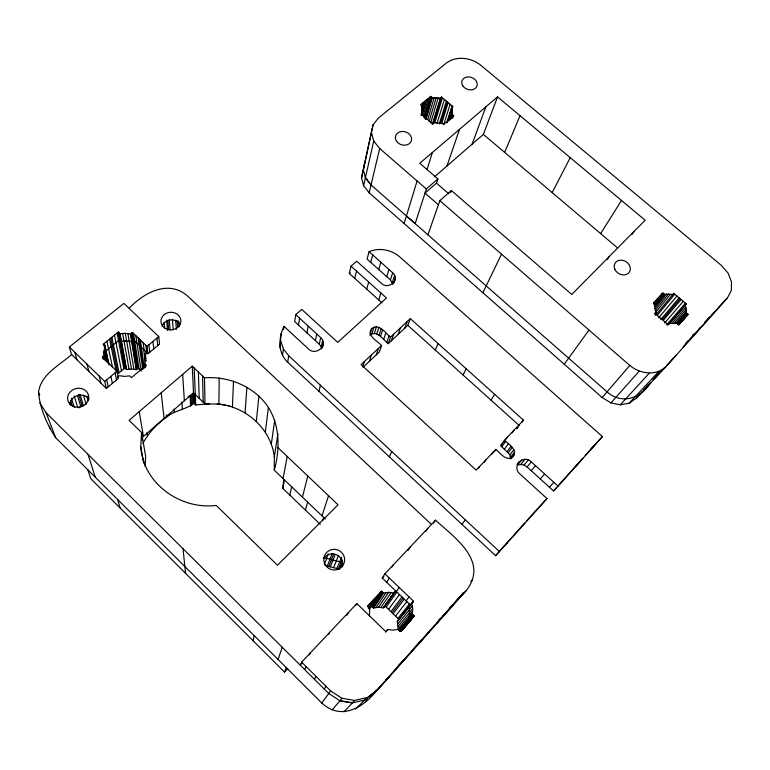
<?xml version="1.0" encoding="UTF-8"?>
<svg xmlns="http://www.w3.org/2000/svg" width="770" height="770" viewBox="0 0 770 770"><rect width="100%" height="100%" fill="white"/><g stroke="black" fill="none" stroke-linecap="round" stroke-linejoin="round"><path stroke-width="1.16" d="M325.258 518.961L274.284 470.2C281.329 444.848 279.587 414.886 258.874 396.213C244.206 382.834 224.224 376.414 204.493 377.791L192.269 366.154L129.1 420.333L141.536 432.48L145.645 456.244L145.116 466.37M450.729 119.061L452.452 112.911L451.672 107.867L453.03 106.741L441.557 97.039L440.199 98.156L432.288 97.684L430.757 96.394L420.487 104.826L422.018 106.125L421.71 109.446L422.451 112.834L421.585 115.279M274.284 470.2L274.322 456.957L277.931 433.703M274.322 456.957C271.136 428.957 246.419 407.003 218.892 404.086L219.209 378.031M398.523 630.495L409.255 617.829L409.592 612.381L412.691 608.637L411.729 603.247L413.567 601.235L384.904 573.833L435.502 520.174C455.118 538.028 489.027 561.291 466.264 590.59L377.916 689.448L364.653 699.93L377.916 689.448M412.383 605.923L409.293 609.696L409.64 615.163L398.138 628.878L397.32 621.303L413.567 601.235M401.035 631.015L411.257 619.754L409.159 617.742L412.258 614.075L412.691 608.637M369.032 251.694C379.148 247.401 391.083 249.595 399.428 256.622L602.419 436.58L558.096 486.139L531.31 461.904C523.282 453.636 511.03 466.822 520.068 474.108L546.979 498.565L495.61 555.69L287.701 362.198C277.71 353.016 278.461 337.683 283.976 326.345L308.25 348.772C315.45 356.5 329.156 345.306 320.676 337.578L295.738 314.67L301.753 309.396L337.732 342.371L386.453 297.98L351.024 266.179L356.703 261.203L381.16 283.11C387.984 290.492 401.035 280.011 392.661 272.753L369.032 251.694L367.097 259.105L390.428 279.933L392.873 284.371M280.001 347.992L281.079 333.622M232.405 407.032L233.512 381.179M677.032 323.641L686.436 312.995L686.32 309.194L685.165 305.372L686.397 304.025L673.779 293.36L672.547 294.698L668.466 294.082L664.539 294.448L654.875 306.335M143.49 461.663L140.775 446.667L141.536 432.48M245.062 412.758L246.91 387.233M256.362 421.286L258.874 396.213M320.31 524.351L282.792 488.373L283.774 479.094M390.496 337.144C385.5 333.352 379.177 322.976 371.843 328.434C365.894 335.576 377.772 341.158 381.545 345.509L361.092 364.624L476.187 470.143L495.851 449.372C500.182 453.155 506.699 462.164 513.099 456.543C518.229 449.786 508.547 444.165 504.446 440.286L523.485 420.179L410.323 318.616L390.496 337.144L388.234 343.69C383.306 339.945 377.059 329.685 369.812 335.094M510.491 458.785L509.971 454.762L500.635 445.637L504.446 440.286M265.332 432.028L268.383 407.513M146.945 352.708L144.981 354.344C146.492 358.618 143.73 362.795 144.991 367.021M283.514 329.733L283.976 326.345M282.494 355.49L283.408 348.945L280.877 341.37M105.452 360.601L103.94 353.055L104.951 346.077L103.151 344.334L118.262 332.072L120.053 333.795L126.598 369.513L131.468 369.032L136.251 369.687L138.1 368.137L132.43 332.399L130.428 334.026L125.289 333.314L120.053 333.795M271.319 444.069L274.736 420.17M287.701 362.198L288.683 355.74L283.408 348.945M295.738 314.67L294.679 321.552L319.29 344.2L321.254 346.885L321.716 348.906M298.5 325.075L299.617 318.231M306.951 332.842L308.173 326.095M283.052 478.584L287.21 456.456M253.147 640.784L254.148 635.577M282.792 488.373L284.419 479.903M361.553 177.86L373.046 124.836L378.349 118.099L446.571 62.861C456.831 55.517 470.99 57.625 480.586 65.084L721.375 265.409L728.112 273.148L731.5 281.839L731.336 290.463L727.371 298L666.435 366.183L636.521 398.061L629.234 403.162L620.331 404.789L610.937 402.912L602.169 397.551L369.177 192.818L363.604 185.705L361.553 177.86L373.046 124.836M364.816 162.162L363.325 169.852L365.404 177.764L371.044 184.944L607.068 391.863C621.506 404.933 641.285 398.369 650.506 382.709M315.421 340.648L316.759 333.988M319.29 344.2L320.676 337.578M321.254 346.885L322.668 340.292M289.847 495.139L291.647 486.804M322.418 347.722L323.371 343.353M363.604 185.705L373.719 141.016L371.496 132.796M319.001 391.333L320.407 385.212M381.92 302.812L349.301 273.475L351.024 266.179M369.177 192.818L379.687 148.514L373.719 141.016M354.729 278.355L356.529 271.117M302.446 497.141L307.788 476.024M370.726 262.339L372.709 254.976M305.44 510.087L307.615 502.088M366.722 289.145L368.676 282.022M421.459 108.435L423.067 102.708M421.594 112.718L424.828 101.255M421.113 115.673L421.758 113.411M421.729 114.355L425.637 100.6M422.191 114.855L426.436 99.936M378.734 269.49L380.813 262.195M423.269 115.712L428.197 98.493M424 117.733L429.958 97.049M424.78 117.088L430.757 96.394M424.674 118.436L430.998 96.597M425.521 117.723L431.518 97.039M425.695 119.311L432.047 97.482M425.925 119.504L432.288 97.684M106.549 353.488L105.644 360.476M105.971 355.846L106.635 353.574L105.663 352.641M427.822 119.292L434.232 97.482M429.073 121.593L436.215 97.492M430.661 122.959L438.217 97.723M378.773 299.982L380.881 292.985M432.24 124.528L440.411 97.983M386.771 276.671L388.956 269.452M432.894 123.98L440.883 97.598M433.346 123.604L441.557 97.039M370.149 333.988L371.843 328.434M404.125 223.531L417.099 180.96L379.687 148.514M434.761 123.017L442.452 97.8M371.91 333.843L373.97 327.173M437.014 123.489L444.415 99.465M362.68 366.886L364.316 361.611M390.428 279.933L392.661 272.753M439.275 123.97L446.388 101.13M374.336 333.468L376.424 326.788M440.498 123.566L447.283 101.881M427.071 169.362L432.374 152.499M441.73 123.171L448.188 102.641M463.579 592.736L375.375 692.115C361.64 708.862 340.33 720.181 321.764 702.991L55.719 437.784C46.816 424.164 39.924 408.398 38.5 392.074C41.195 373.912 59.531 365.442 71.841 354.315M392.373 282.475L394.635 275.323M376.8 333.959L378.907 327.288M443.645 124.798L450.152 104.306M393.768 283.283L395.385 278.191M369.331 361.4L371.371 355.008M446.658 123.017L452.125 105.981M447.149 122.44L451.518 108.83M447.967 120.919L452.356 107.3M378.994 335.316L381.14 328.665M427.928 234.792L439.853 200.662L451.345 190.498L571.754 294.458L645.144 220.239L497.535 96.895L419.766 163.259L437.899 178.89L426.349 188.958L415.174 223.608L406.425 215.966M448.535 120.871L452.192 109.552M449.526 120.284L452.452 111.236M450.623 118.551L452.452 112.911M451.336 118.137L452.433 114.759M322.004 515.852L328.549 495.774M380.438 336.625L382.594 329.983M451.865 118.58L452.962 115.202M452.76 117.906L453.501 115.654M376.261 354.912L378.378 348.464M322.592 520.751L323.689 517.469M381.545 345.509L379.389 351.977L363.228 367.117M383.614 339.503L385.818 332.9M438.409 204.791L425.002 193.145L436.484 183.125L437.899 178.89M278.095 659.457L282.244 647.291M446.975 165.983L459.507 129.35M386.79 342.381L389.033 335.816M391.324 340.792L393.624 334.219M398.08 334.459L400.467 327.828M450.594 192.577L451.345 190.498M472.154 144.125L485.822 106.886M404.799 328.174L407.253 321.485M388.234 343.69L407.831 325.325L410.323 318.616M434.472 176.84L483.368 134.394L497.535 96.895M326.567 558.327L328.27 553.938M324.372 564.256L326.653 558.404M87.886 469.854L90.841 478.776L284.515 672.095L286.305 667.648M329.926 559.174L332.12 553.717M327.269 566.066L330.012 559.261M331.447 559.569L333.67 554.111M328.761 566.441L331.533 559.646M332.967 559.954L335.229 554.506M330.253 566.826L333.064 560.04M504.668 152.412L520.019 115.683M336.326 560.81L338.646 555.372M333.525 567.654L336.413 560.887M339.676 561.657L341.582 557.326M336.798 568.491L339.762 561.744M435.291 350.023L438.149 343.584M342.169 559.886L341.206 562.052L342.611 566.864M323.294 557.547L341.293 562.129L338.29 568.866L325.084 565.507M389.37 456.822L391.757 451.499M341.639 563.553L342.611 561.397M339.147 569.376L341.726 563.63M412.258 614.075L414.298 616.029L400.439 631.284L398.388 629.311L393.066 630.149L387.666 629.533L385.78 631.593L356.847 603.584L301.638 662.133L300.213 665.145L301.802 663.461M482.867 292.716L501.53 254.187M309.444 654.856L310.474 652.758M304.641 669.534L306.133 666.599M552.186 192.606L570.233 157.638M463.001 374.952L466.235 368.801M328.723 634.153L329.647 632.43M346.837 615.297L348.435 612.506M436.59 623.421L463.482 592.64M355.73 605.499L356.847 603.584M314.41 679.246L316.066 676.455M142.922 443.318C148.649 432.846 156.907 423.914 166.686 417.09C174.674 410.237 186.099 409.65 193.973 403.201L192.269 366.154M491.039 400.169L494.658 394.307M410.554 605.172L382.257 578.077L384.904 573.833M600.648 233.599L621.486 200.47M391.901 566.99L392.998 565.247M367.579 606.673L368.801 604.758M368.099 607.039L371.188 602.217M368.561 607.472L373.565 599.676M368.349 608.3L374.644 598.521M368.753 608.175L375.722 597.376M369.1 608.724L378.089 594.844M386.646 582.274L389.36 578.087M370.688 607.318L380.447 592.332M371.698 606.24L381.516 591.187L383.489 593.083L388.677 592.313L393.903 592.919L395.722 590.965L383.373 607.857L378.445 607.289L373.556 608.031L371.698 606.24L369.196 608.916M408.158 550.309L410.554 546.623M371.987 606.519L381.824 591.485M372.632 607.135L382.498 592.13M373.267 607.751L383.181 592.784M373.556 608.031L383.489 593.083M607.337 259.413L609.282 256.506M425.849 531.262L427.783 528.364M375.981 607.491L386.059 592.525M433.51 523.138L435.502 520.174M632.131 234.292L634.105 231.395M378.445 607.289L388.677 592.313M324.218 688.986L326.047 686.349M380.929 607.405L391.295 592.448M478.112 468.555L479.296 466.861M484.272 462.269L486.082 459.69M383.373 607.857L393.903 592.919M491.578 454.329L492.81 452.587M383.643 607.568L394.182 592.621M384.24 606.924L394.808 591.947M384.827 606.288L395.433 591.273M493.994 452L495.851 449.372M396.319 591.533L399.197 587.491M386.184 607.039L396.877 592.072M503.609 442.5L504.889 440.709M506.169 438.91L507.449 437.11M501.838 446.735L505.669 441.393M512.06 432.904L514.023 430.17M517.883 426.975L516.554 428.813L518.008 427.273M522.147 422.027L523.485 420.179M564.256 364.239L589.002 330.061M504.485 449.131L508.354 443.818M388.581 609.349L399.428 594.507M507.141 451.538L511.049 446.253M301.638 662.133L330.59 690.863L328.694 693.433L339.917 700.816L352.419 702.962L343.959 711.855M321.764 702.991L328.79 693.529L46.104 412.73L39.847 402.989M508.344 452.635L512.271 447.36M390.977 611.649L401.969 596.952M509.971 454.762L513.917 449.516M392.065 612.699L403.133 598.059M510.664 457.178L514.62 451.961M511.059 458.728L514.36 454.406M393.152 613.748L404.289 599.175M461.904 524.322L465.321 519.846M406.031 600.841L409.062 596.933M395.549 616.058L406.839 601.611M516.92 464.397L518.932 461.846M521.656 459.959L517.594 465.09L520.79 464.474L524.091 465.109L527.123 466.995L553.534 490.933L558.096 486.139M385.606 632.122L387.666 629.533M520.79 464.474L524.89 459.353M397.946 618.368L409.399 604.065M412.017 602.929L408.649 607.058L409.39 609.792L397.917 623.787M653.643 303.255L657.455 298.808M409.553 606.067L413.278 601.553M653.759 303.621L658.918 297.239M397.589 621.005L409.034 606.847M653.884 303.746L662.133 293.803M398.773 619.715L410.275 605.48M653.971 304.015L662.864 293.024L664.539 294.448M524.091 465.109L528.239 459.998M654.231 304.237L663.124 293.245M654.789 304.718L663.702 293.736M654.615 306.114L664.279 294.227M654.519 308.77L666.474 294.14M654.972 310.531L668.466 294.082M527.123 466.995L531.31 461.904M654.693 313.457L670.506 294.265M654.635 314.199L656.348 312.139L655.231 308.289L655.174 304.487L653.48 303.053L662.864 293.024M655.347 315.488L673.779 293.36M398.186 626.328L409.688 612.468M657.301 315.2L674.77 294.198M409.544 615.066L412.653 611.37M658.61 317.875L676.936 296.026M531.233 470.72L535.477 465.667M660.689 319.646L679.101 297.855M662.402 319.55L680.083 298.693M409.467 618.041L412.576 614.383M399.582 629.879L409.563 618.127M663.345 320.349L681.065 299.52M367.136 697.485L354.614 700.459L341.909 698.274L339.82 700.719L352.323 702.866L364.749 700.036L375.375 692.115M332.207 709.844L339.917 700.816M410.16 618.705L413.278 615.057M399.466 631.41L410.256 618.791M664.645 323.025L683.24 301.359M400.939 630.928L403.923 627.454M410.853 619.359L413.981 615.731M400.891 631.14L410.949 619.455M401.151 631.025L403.384 628.426M405.424 625.981L408.475 622.439M602.169 397.551L629.812 365.452C640.034 374.066 656.415 376.318 666.435 366.183M400.997 631.323L405.521 626.077M407.763 623.402L410.853 619.821M400.997 631.458L407.859 623.498M410.102 620.832L414.298 616.029M402.489 629.86L410.198 620.928M666.724 324.796L685.406 303.188M667.292 324.998L669.063 322.967L673.192 323.592L677.157 323.188L678.861 324.642L688.139 314.439L686.436 312.995M685.358 305.161L668.216 324.911L686.397 304.025M671.825 323.381L685.878 307.269M673.817 323.467L686.32 309.194M675.55 323.564L686.513 311.109M540.29 478.93L544.669 473.983M677.292 323.862L686.696 313.217M677.87 324.353L687.283 313.717M678.437 324.834L687.87 314.208M678.765 324.892L688.139 314.439M610.937 402.912L639.216 371.169M365.577 701.605L367.155 699.843M375.269 692.018L392.305 673.355M391.853 673.471L409.467 653.759M411.074 651.969L429.429 631.429M431.017 629.648L434.992 625.192M495.61 555.69L524.986 522.849M526.584 521.069L546.979 498.565M553.534 490.933L556.652 487.458M558.991 484.84L582.842 458.179M585.2 455.542L596.663 442.731M636.521 398.061L641.997 391.94M643.556 390.197L648.253 384.952M652.95 379.687L659.957 371.862M655.241 377.406L661.565 370.332M685.531 343.545L688.428 340.302M694.578 333.439L692.355 335.922L694.03 334.161M669.063 322.967L667.802 324.353L655.077 313.506L656.348 312.139M397.32 621.303L399.043 619.417L385.096 606M620.331 404.789L649.264 373.2M549.395 487.179L553.89 482.328M629.234 403.162L658.725 371.535M704.569 322.457L709.449 317.211M711.894 314.593L715.157 311.099M718.41 307.605L727.371 298M698.862 328.992L700.469 327.26M705.291 322.091L718.169 308.298M381.516 591.187L367.714 605.923L369.696 607.838L369.446 615.913M689.91 339.041L707.909 319.781M683 346.923L697.514 331.408M656.088 376.183L660.785 371.169M645.905 387.579L649.755 383.47M654.51 378.388L664.192 368.06M666.608 365.481L676.281 355.163M382.257 578.077L383.855 576.384M598.126 441.133L602.419 436.58M500.635 445.637L502.117 444.069M590.706 449.391L595.653 444.146M575.768 466.091L580.561 461.028M284.515 672.095L287.749 668.687M560.55 483.098L565.18 478.218M352.323 702.866L354.614 700.459M535.371 511.241L539.731 506.67M519.394 529.106L523.581 524.726M503.108 547.306L507.112 543.139M470.807 581.581L472.385 579.945M462.385 594.556L466.264 590.59M449.68 607.713L452.885 604.45M456.081 601.178L462.481 594.642M449.314 609.176L453.02 605.413M438.91 619.937L440.527 618.291M442.952 615.827L449.411 609.263M419.881 642.113L423.173 638.811M414.279 647.907L419.977 642.199M398.369 665.55L404.077 659.89M355.567 709.074L364.749 700.036M385.481 680.247L389.543 676.253M349.301 273.475L350.186 272.695M141.699 437.928L193.443 392.854L204.993 403.913L218.892 404.086M127.887 333.525L129.139 341.062L131.728 341.649L133.614 339.945L147.994 353.728L159.563 344.084L158.764 336.615L123.864 303.399L69.348 347L71.485 354.45L106.356 388.427L118.388 378.397L116.953 371.294L102.246 357.059L104.297 355.384M119.745 339.724L124.933 367.906L117.945 373.71L112.333 345.769M78.964 407.888L81.947 405.415L83.458 405.8L80.08 394.269M117.329 377.367L119.331 375.693L124.48 376.395L129.697 375.866L131.497 377.608L146.281 365.211L144.49 363.498M106.356 388.427L104.73 381.439L116.953 371.294M147.994 353.728L147.022 346.356L158.764 336.615M422.451 112.834L421.055 113.979L432.615 123.835L434.001 122.671L441.999 123.123L443.549 124.442L453.742 115.856L452.192 114.547M106.029 350.908L119.658 339.647L118.262 332.072M129.273 308.135C144.221 292.465 168.726 279.173 187.861 296.277L431.566 524.534M187.986 396.598L190.103 395.905L190.633 406.127M121.419 341.341L126.665 340.937L131.468 369.032M193.973 403.201L195.773 404.933L209.373 403.817M123.999 340.946L129.225 341.149L133.884 369.225M217.256 403.942L225.071 405.097M227.304 405.424L229.537 405.761M330.59 690.863L341.909 698.274M483.368 134.394L617.627 247.959M448.997 193.944L436.484 183.125M417.099 180.96L426.349 188.958M439.853 200.662L629.812 365.452M407.831 325.325L519.471 425.733M288.683 355.74L499.528 551.618M277.912 447.611L338.049 504.802L277.469 565.228L216.235 505.418C180.661 509.971 143.018 483.599 140.775 446.667M132.43 332.399L147.022 346.356M119.658 339.647L121.506 341.418M138.1 368.137L140.515 370.457M124.933 367.906L126.598 369.513M69.348 347L104.73 381.439M365.404 177.755L371.044 184.944M38.5 392.074L39.751 395.337M46.104 412.73L55.719 437.784M69.675 402.604L70.407 404.885M88.001 454.348L95.268 477.208M70.561 400.439L72.38 406.146M71.446 398.263L74.334 407.417M74.199 395.992L77.732 407.484M77.481 395.53L80.744 406.416M78.713 394.5L81.947 405.415M341.293 562.129L342.381 565.844M83.487 395.154L86.125 404.365M74.844 352.342L76.904 359.725M86.904 396.04L88.184 400.631M117.762 499.634L120.033 507.911M86.972 364.152L88.858 371.371M99.166 376.02L100.87 383.085M106.655 379.841L108.243 386.858M102.574 356.799L103.036 358.878M103.276 356.221L103.969 359.349M103.94 353.055L105.557 360.399L105.557 358.069M103.979 355.644L104.903 359.821M103.931 350.706L106.395 361.582M104.046 345.21L104.508 347.328M110.861 376.347L112.391 383.402M104.268 348.367L107.463 362.718M104.951 346.077L109.119 365.076M104.345 343.372L105.952 350.831M106.607 354.46L108.599 363.661M104.662 345.797L106.27 353.228M108.609 348.81L112.497 367.357M106.953 341.254L108.522 348.733M115.057 372.873L116.52 379.957M111.169 346.721L116.145 371.13M109.561 339.147L111.082 346.635M110.736 338.184L112.247 345.692M111.919 337.222L119.042 372.796M114.509 335.123L115.962 342.66M116.049 342.746L121.448 370.803M117.088 333.025L123.845 368.811M119.157 332.938L125.76 368.714M118.541 332.342L125.192 368.156M143.403 460.749L143.826 463.107M119.773 333.525L126.338 369.263M122.661 333.4L129.023 369.138M141.998 438.005L142.363 440.132M125.289 333.314L126.578 340.86M139.226 411.642L143.432 436.426M130.746 333.776L136.54 369.446M130.428 334.026L136.251 369.687M131.429 333.217L137.175 368.917M146.954 432.702L147.474 435.936M133.393 340.282L137.811 368.378M132.122 332.65L133.306 340.196M133.48 333.4L139.081 369.08M135.78 335.605L141.228 371.15M138.09 337.809L142.864 369.735M139.139 338.819L143.518 368.368M140.371 339.994L144.337 368.166M144.77 363.767L145.27 367.29M143.624 349.532L145.232 361.053M145.386 364.354L145.713 366.703M145.289 354.084L145.915 358.656M144.981 354.344L145.925 361.197M143.076 342.583L144.106 350.003M145.405 358.926L145.742 361.294M145.79 345.172L146.781 352.564M145.905 351.717L146.213 354.007M148.87 344.825L149.813 352.208M49.501 426.224L49.79 428.534M152.912 341.476L153.798 348.887M161.171 392.825L164.106 418.418M156.936 338.126L157.763 345.586M166.445 414.857L166.686 417.09M184.925 566.585L185.618 573.371M183.048 548.75L184.839 566.499M164.106 322.235L164.645 327.972M174.039 409.111L174.347 412.489M166.628 320.166L167.542 330.513M167.87 320.378L168.659 329.579M169.256 319.617L170.112 329.964M172.422 319.329L173.221 329.656M181.874 402.056L182.355 408.841M175.695 320.195L176.349 329.358M177.177 320.589L177.649 327.452M178.659 320.984L179.035 326.701M182.654 374.403L184.357 400.766M190.642 395.443L191.153 405.675M191.817 394.423L192.298 404.664M192.991 393.393L193.453 403.663M193.809 393.21L194.252 403.47M195.08 394.423L195.493 404.664M194.444 393.817L194.868 404.067M194.175 367.973L195.773 404.933M198.371 371.968L199.209 398.379M202.577 375.972L203.184 402.181M204.493 377.791L204.993 403.913M323.92 558.25A10.28 10.174 29 0 1 342.371 566.537M162.143 326.066A9.837 8.711 -2.8 0 1 170.622 319.916A9.837 8.711 -2.8 0 1 180.209 324.411M69.781 404.298A10.491 9.307 -14 0 1 77.76 395.482A10.491 9.307 -14 0 1 89.108 399.178M325.354 564.949A10.434 10.308 27.9 0 0 343.382 564.689A10.434 10.308 27.9 0 0 333.988 549.308A10.434 10.308 27.9 0 0 325.354 564.949M165.627 328.597A9.971 8.807 -2.4 0 0 180.883 321.292A9.971 8.807 -2.4 0 0 166.233 313.342A9.971 8.807 -2.4 0 0 165.627 328.597M74.738 406.906A10.645 9.423 -13.6 0 0 88.56 395.414A10.645 9.423 -13.6 0 0 71.206 390.967A10.645 9.423 -13.6 0 0 74.738 406.906M614.807 269.221A8.451 6.988 31.6 0 0 628.686 272.984A8.451 6.988 31.6 0 0 623.286 260.462A8.451 6.988 31.6 0 0 614.807 269.221M396.666 141.42A8.249 6.766 16.7 0 0 410.737 142.132A8.249 6.766 16.7 0 0 403.095 131.449A8.249 6.766 16.7 0 0 396.666 141.42M463.078 86.25A7.941 6.285 19.4 0 0 476.505 87.049A7.941 6.285 19.4 0 0 468.93 76.942A7.941 6.285 19.4 0 0 463.078 86.25"/></g></svg>
